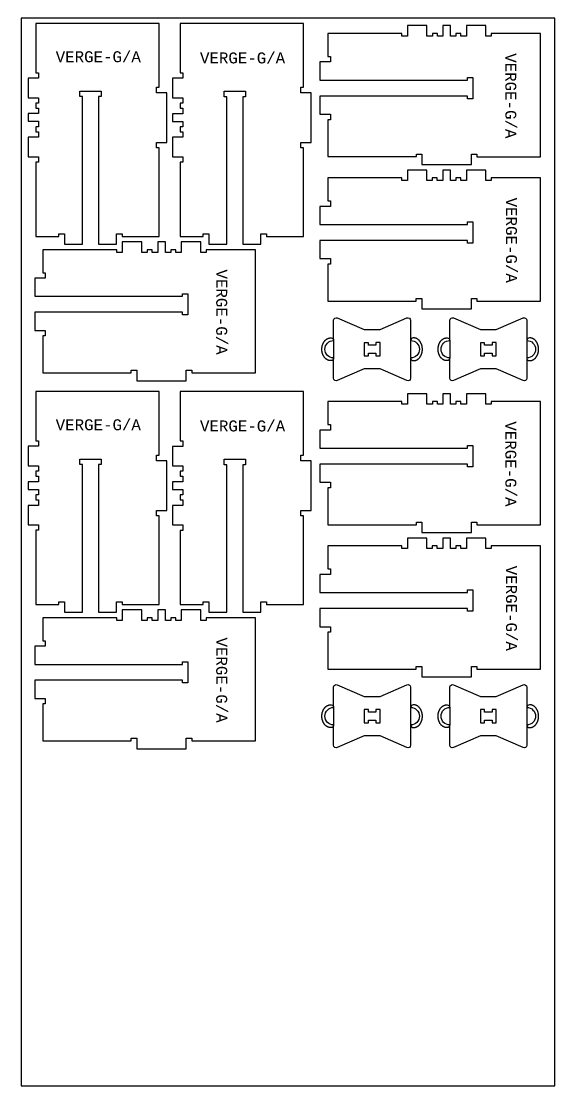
# Model space of a CAD drawing. Extents: x 0 to 12772, y 0 to 23683.
# Drawn here: x 3643 to 4863, y 1291 to 3724 of the extents above; entities that cross this region are included whole.
import ezdxf

# ---------------------------------------------------------------- set-up
doc = ezdxf.new("R2010")
doc.units = 0
for name, color, linetype in [('0_SHEET_SPRUCEPLY_2440X122', 1, 'CONTINUOUS'), ('1_ANYTOOL_1MMDEEP_LABELS_S', 2, 'CONTINUOUS'), ('3_ANYTOOL_CUTTHROUGH_INSID', 4, 'CONTINUOUS'), ('4_ANYTOOL_CUTTHROUGH_OUTSI', 5, 'CONTINUOUS'), ('5_ANYTOOL_HALF_MILL_9MM_IN', 3, 'CONTINUOUS')]:
    doc.layers.add(name, color=color, linetype=linetype)
doc.styles.add('MONOTXT_REGULAR', font='')
doc.styles.get('MONOTXT_REGULAR').set_extended_font_data('Monotxt')

msp = doc.modelspace()

# ---------------------------------------------------------------- linework, layer by layer
at = {"layer": '0_SHEET_SPRUCEPLY_2440X122'}
msp.add_lwpolyline([(3643, 1290.9), (4863, 1290.9), (4863, 3730.9), (3643, 3730.9)], close=True, dxfattribs=at)
at = {"layer": '3_ANYTOOL_CUTTHROUGH_INSID'}
for points in [[(4454, 2983.5), (4436.9, 2983.4), (4436.9, 2989.2), (4427.4, 2989.2), (4427.4, 2959.2), (4436.9, 2959.2), (4436.9, 2964.9), (4454, 2965), (4454, 2959.2), (4463.4, 2959.2), (4463.4, 2989.3), (4454, 2989.3)], [(4719.6, 2983.5), (4702.6, 2983.4), (4702.6, 2989.2), (4693.1, 2989.2), (4693.1, 2959.2), (4702.6, 2959.2), (4702.6, 2964.9), (4719.6, 2965), (4719.6, 2959.2), (4729.1, 2959.2), (4729.1, 2989.3), (4719.6, 2989.3)], [(4454, 2144.8), (4436.9, 2144.8), (4436.9, 2150.5), (4427.4, 2150.5), (4427.4, 2120.5), (4436.9, 2120.5), (4436.9, 2126.3), (4454, 2126.3), (4454, 2120.6), (4463.4, 2120.6), (4463.4, 2150.6), (4454, 2150.6)], [(4719.6, 2144.8), (4702.6, 2144.8), (4702.6, 2150.5), (4693.1, 2150.5), (4693.1, 2120.5), (4702.6, 2120.5), (4702.6, 2126.3), (4719.6, 2126.3), (4719.6, 2120.6), (4729.1, 2120.6), (4729.1, 2150.6), (4719.6, 2150.6)]]:
    msp.add_lwpolyline(points, close=True, dxfattribs=at)
at = {"layer": '4_ANYTOOL_CUTTHROUGH_OUTSI'}
for points in [[(3676.6, 3718.7), (3676.6, 3606.1), (3682.6, 3606.1), (3682.6, 3593.6), (3658.6, 3593.6), (3658.6, 3549.2), (3682.6, 3549.2), (3682.6, 3536.7), (3676.6, 3536.7), (3676.6, 3525.2), (3682.6, 3525.2), (3682.6, 3512.7), (3658.6, 3512.7), (3658.6, 3495.2), (3682.6, 3495.2), (3682.6, 3482.7), (3676.6, 3482.7), (3676.6, 3471.2), (3682.6, 3471.2), (3682.6, 3458.7), (3658.6, 3458.7), (3658.6, 3414.1), (3682.6, 3414.1), (3682.6, 3401.6), (3676.6, 3401.6), (3676.6, 3232.2), (3729.1, 3232.2), (3729.1, 3238.2), (3741.6, 3238.2), (3741.6, 3214.2), (3783.1, 3214.2), (3783.1, 3551.6), (3777.1, 3551.6), (3777.1, 3564.1), (3825.6, 3564.1), (3825.6, 3551.6), (3819.6, 3551.6), (3819.6, 3214.2), (3861.1, 3214.2), (3861.1, 3238.2), (3873.6, 3238.2), (3873.6, 3232.2), (3958.1, 3232.2), (3958.1, 3250), (3958.1, 3434.6), (3952.1, 3434.6), (3952.1, 3447.1), (3976.1, 3447.1), (3976.1, 3560.6), (3952.1, 3560.6), (3952.1, 3573.1), (3958.1, 3573.1), (3958.1, 3718.7)], [(4006.6, 3718.6), (4006.6, 3606), (4012.6, 3606), (4012.6, 3593.5), (3988.6, 3593.5), (3988.6, 3549.1), (4012.6, 3549.1), (4012.6, 3536.6), (4006.6, 3536.6), (4006.6, 3525.1), (4012.6, 3525.1), (4012.6, 3512.6), (3988.6, 3512.6), (3988.6, 3495.1), (4012.6, 3495.1), (4012.6, 3482.6), (4006.6, 3482.6), (4006.6, 3471.1), (4012.6, 3471.1), (4012.6, 3458.6), (3988.6, 3458.6), (3988.6, 3414), (4012.6, 3414), (4012.6, 3401.5), (4006.6, 3401.5), (4006.6, 3232.1), (4059.1, 3232.1), (4059.1, 3238.1), (4071.6, 3238.1), (4071.6, 3214.1), (4113.1, 3214.1), (4113.1, 3551.5), (4107.1, 3551.5), (4107.1, 3564), (4155.6, 3564), (4155.6, 3551.5), (4149.6, 3551.5), (4149.6, 3214.1), (4191.1, 3214.1), (4191.1, 3238.1), (4203.6, 3238.1), (4203.6, 3232.1), (4288.1, 3232.1), (4288.1, 3249.9), (4288.1, 3434.5), (4282.1, 3434.5), (4282.1, 3447), (4306.1, 3447), (4306.1, 3560.5), (4282.1, 3560.5), (4282.1, 3573), (4288.1, 3573), (4288.1, 3718.6)], [(4830.6, 3695.8), (4718, 3695.8), (4718, 3689.8), (4705.5, 3689.8), (4705.5, 3713.8), (4661.1, 3713.8), (4661.1, 3689.8), (4648.6, 3689.8), (4648.6, 3695.8), (4637.1, 3695.8), (4637.1, 3689.8), (4624.6, 3689.8), (4624.6, 3713.8), (4607.1, 3713.8), (4607.1, 3689.8), (4594.6, 3689.8), (4594.6, 3695.8), (4583.1, 3695.8), (4583.1, 3689.8), (4570.6, 3689.8), (4570.6, 3713.8), (4526, 3713.8), (4526, 3689.8), (4513.5, 3689.8), (4513.5, 3695.8), (4344.1, 3695.8), (4344.1, 3643.3), (4350.1, 3643.3), (4350.1, 3630.8), (4326.1, 3630.8), (4326.1, 3589.3), (4663.5, 3589.3), (4663.5, 3595.3), (4676, 3595.3), (4676, 3546.8), (4663.5, 3546.8), (4663.5, 3552.8), (4326.1, 3552.8), (4326.1, 3511.3), (4350.1, 3511.3), (4350.1, 3498.8), (4344.1, 3498.8), (4344.1, 3414.4), (4361.9, 3414.4), (4546.5, 3414.4), (4546.5, 3420.4), (4559, 3420.4), (4559, 3396.3), (4672.5, 3396.3), (4672.5, 3420.3), (4685, 3420.3), (4685, 3414.3), (4830.6, 3414.3)], [(4830.5, 3365.8), (4717.9, 3365.8), (4717.9, 3359.8), (4705.4, 3359.8), (4705.4, 3383.8), (4661, 3383.8), (4661, 3359.8), (4648.5, 3359.8), (4648.5, 3365.8), (4637, 3365.8), (4637, 3359.8), (4624.5, 3359.8), (4624.5, 3383.8), (4607, 3383.8), (4607, 3359.8), (4594.5, 3359.8), (4594.5, 3365.8), (4583, 3365.8), (4583, 3359.8), (4570.5, 3359.8), (4570.5, 3383.8), (4525.9, 3383.8), (4525.9, 3359.8), (4513.4, 3359.8), (4513.4, 3365.8), (4344, 3365.8), (4344, 3313.3), (4350, 3313.3), (4350, 3300.8), (4326, 3300.8), (4326, 3259.3), (4663.4, 3259.3), (4663.4, 3265.3), (4675.9, 3265.3), (4675.9, 3216.8), (4663.4, 3216.8), (4663.4, 3222.8), (4326, 3222.8), (4326, 3181.3), (4350, 3181.3), (4350, 3168.8), (4344, 3168.8), (4344, 3084.4), (4361.8, 3084.4), (4546.4, 3084.4), (4546.4, 3090.4), (4558.9, 3090.4), (4558.9, 3066.3), (4672.4, 3066.3), (4672.4, 3090.3), (4684.9, 3090.3), (4684.9, 3084.3), (4830.5, 3084.3)], [(4178.5, 3201.7), (4065.9, 3201.7), (4065.9, 3195.7), (4053.4, 3195.7), (4053.4, 3219.7), (4009, 3219.7), (4009, 3195.7), (3996.5, 3195.7), (3996.5, 3201.7), (3985, 3201.7), (3985, 3195.7), (3972.5, 3195.7), (3972.5, 3219.7), (3955, 3219.7), (3955, 3195.7), (3942.5, 3195.7), (3942.5, 3201.7), (3931, 3201.7), (3931, 3195.7), (3918.5, 3195.7), (3918.5, 3219.7), (3873.9, 3219.7), (3873.9, 3195.7), (3861.4, 3195.7), (3861.4, 3201.7), (3692, 3201.7), (3692, 3149.2), (3698, 3149.2), (3698, 3136.7), (3674, 3136.7), (3674, 3095.2), (4011.4, 3095.2), (4011.4, 3101.2), (4023.9, 3101.2), (4023.9, 3052.7), (4011.4, 3052.7), (4011.4, 3058.7), (3674, 3058.7), (3674, 3017.2), (3698, 3017.2), (3698, 3004.7), (3692, 3004.7), (3692, 2920.2), (3709.8, 2920.3), (3894.4, 2920.3), (3894.4, 2926.3), (3906.9, 2926.3), (3906.9, 2902.2), (4020.4, 2902.2), (4020.4, 2926.2), (4032.9, 2926.2), (4032.9, 2920.2), (4178.5, 2920.2)], [(3676.6, 2877.4), (3676.6, 2764.9), (3682.6, 2764.9), (3682.6, 2752.4), (3658.6, 2752.4), (3658.6, 2707.9), (3682.6, 2707.9), (3682.6, 2695.4), (3676.6, 2695.4), (3676.6, 2684), (3682.6, 2684), (3682.6, 2671.5), (3658.6, 2671.5), (3658.6, 2653.9), (3682.6, 2653.9), (3682.6, 2641.4), (3676.6, 2641.4), (3676.6, 2629.9), (3682.6, 2629.9), (3682.6, 2617.4), (3658.6, 2617.4), (3658.6, 2572.9), (3682.6, 2572.9), (3682.6, 2560.4), (3676.6, 2560.4), (3676.6, 2391), (3729.1, 2391), (3729.1, 2397), (3741.6, 2397), (3741.6, 2373), (3783.1, 2373), (3783.1, 2710.4), (3777.1, 2710.4), (3777.1, 2722.9), (3825.6, 2722.9), (3825.6, 2710.4), (3819.6, 2710.4), (3819.6, 2373), (3861.1, 2373), (3861.1, 2397), (3873.6, 2397), (3873.6, 2391), (3958.1, 2391), (3958.1, 2408.7), (3958.1, 2593.4), (3952.1, 2593.4), (3952.1, 2605.9), (3976.1, 2605.9), (3976.1, 2719.4), (3952.1, 2719.4), (3952.1, 2731.9), (3958.1, 2731.9), (3958.1, 2877.4)], [(4006.6, 2877.3), (4006.6, 2764.8), (4012.6, 2764.8), (4012.6, 2752.3), (3988.6, 2752.3), (3988.6, 2707.8), (4012.6, 2707.8), (4012.6, 2695.3), (4006.6, 2695.3), (4006.6, 2683.9), (4012.6, 2683.9), (4012.6, 2671.4), (3988.6, 2671.4), (3988.6, 2653.8), (4012.6, 2653.8), (4012.6, 2641.3), (4006.6, 2641.3), (4006.6, 2629.8), (4012.6, 2629.8), (4012.6, 2617.3), (3988.6, 2617.3), (3988.6, 2572.8), (4012.6, 2572.8), (4012.6, 2560.3), (4006.6, 2560.3), (4006.6, 2390.9), (4059.1, 2390.9), (4059.1, 2396.9), (4071.6, 2396.9), (4071.6, 2372.9), (4113.1, 2372.9), (4113.1, 2710.3), (4107.1, 2710.3), (4107.1, 2722.8), (4155.6, 2722.8), (4155.6, 2710.3), (4149.6, 2710.3), (4149.6, 2372.9), (4191.1, 2372.9), (4191.1, 2396.9), (4203.6, 2396.9), (4203.6, 2390.9), (4288.1, 2390.9), (4288.1, 2408.6), (4288.1, 2593.3), (4282.1, 2593.3), (4282.1, 2605.8), (4306.1, 2605.8), (4306.1, 2719.3), (4282.1, 2719.3), (4282.1, 2731.8), (4288.1, 2731.8), (4288.1, 2877.3)], [(4830.6, 2854.6), (4718, 2854.6), (4718, 2848.6), (4705.5, 2848.6), (4705.5, 2872.6), (4661.1, 2872.6), (4661.1, 2848.6), (4648.6, 2848.6), (4648.6, 2854.6), (4637.1, 2854.6), (4637.1, 2848.6), (4624.6, 2848.6), (4624.6, 2872.6), (4607.1, 2872.6), (4607.1, 2848.6), (4594.6, 2848.6), (4594.6, 2854.6), (4583.1, 2854.6), (4583.1, 2848.6), (4570.6, 2848.6), (4570.6, 2872.6), (4526, 2872.6), (4526, 2848.6), (4513.5, 2848.6), (4513.5, 2854.6), (4344.1, 2854.6), (4344.1, 2802.1), (4350.1, 2802.1), (4350.1, 2789.6), (4326.1, 2789.6), (4326.1, 2748.1), (4663.5, 2748.1), (4663.5, 2754.1), (4676, 2754.1), (4676, 2705.6), (4663.5, 2705.6), (4663.5, 2711.6), (4326.1, 2711.6), (4326.1, 2670.1), (4350.1, 2670.1), (4350.1, 2657.6), (4344.1, 2657.6), (4344.1, 2573.1), (4361.9, 2573.1), (4546.5, 2573.1), (4546.5, 2579.1), (4559, 2579.1), (4559, 2555.1), (4672.5, 2555.1), (4672.5, 2579.1), (4685, 2579.1), (4685, 2573.1), (4830.6, 2573.1)], [(4830.5, 2524.6), (4717.9, 2524.6), (4717.9, 2518.6), (4705.4, 2518.6), (4705.4, 2542.6), (4661, 2542.6), (4661, 2518.6), (4648.5, 2518.6), (4648.5, 2524.6), (4637, 2524.6), (4637, 2518.6), (4624.5, 2518.6), (4624.5, 2542.6), (4607, 2542.6), (4607, 2518.6), (4594.5, 2518.6), (4594.5, 2524.6), (4583, 2524.6), (4583, 2518.6), (4570.5, 2518.6), (4570.5, 2542.6), (4525.9, 2542.6), (4525.9, 2518.6), (4513.4, 2518.6), (4513.4, 2524.6), (4344, 2524.6), (4344, 2472.1), (4350, 2472.1), (4350, 2459.6), (4326, 2459.6), (4326, 2418.1), (4663.4, 2418.1), (4663.4, 2424.1), (4675.9, 2424.1), (4675.9, 2375.6), (4663.4, 2375.6), (4663.4, 2381.6), (4326, 2381.6), (4326, 2340.1), (4350, 2340.1), (4350, 2327.6), (4344, 2327.6), (4344, 2243.1), (4361.8, 2243.1), (4546.4, 2243.1), (4546.4, 2249.1), (4558.9, 2249.1), (4558.9, 2225.1), (4672.4, 2225.1), (4672.4, 2249.1), (4684.9, 2249.1), (4684.9, 2243.1), (4830.5, 2243.1)], [(4178.5, 2360.5), (4065.9, 2360.5), (4065.9, 2354.5), (4053.4, 2354.5), (4053.4, 2378.5), (4009, 2378.5), (4009, 2354.5), (3996.5, 2354.5), (3996.5, 2360.5), (3985, 2360.5), (3985, 2354.5), (3972.5, 2354.5), (3972.5, 2378.5), (3955, 2378.5), (3955, 2354.5), (3942.5, 2354.5), (3942.5, 2360.5), (3931, 2360.5), (3931, 2354.5), (3918.5, 2354.5), (3918.5, 2378.5), (3873.9, 2378.5), (3873.9, 2354.5), (3861.4, 2354.5), (3861.4, 2360.5), (3692, 2360.5), (3692, 2308), (3698, 2308), (3698, 2295.5), (3674, 2295.5), (3674, 2254), (4011.4, 2254), (4011.4, 2260), (4023.9, 2260), (4023.9, 2211.5), (4011.4, 2211.5), (4011.4, 2217.5), (3674, 2217.5), (3674, 2176), (3698, 2176), (3698, 2163.5), (3692, 2163.5), (3692, 2079), (3709.8, 2079), (3894.4, 2079), (3894.4, 2085), (3906.9, 2085), (3906.9, 2061), (4020.4, 2061), (4020.4, 2085), (4032.9, 2085), (4032.9, 2079), (4178.5, 2079)]]:
    msp.add_lwpolyline(points, close=True, dxfattribs=at)
for points in [[(4533.4, 2908, -0.539734), (4525, 2902.5), (4463.4, 2929.2), (4427.4, 2929.2), (4365.8, 2902.5, -0.539734), (4357.4, 2908), (4357.4, 2954.2, -1), (4357.4, 2994.2), (4357.4, 3040.4, -0.539734), (4365.8, 3045.9), (4427.4, 3019.2), (4463.4, 3019.2), (4525, 3045.9, -0.539734), (4533.4, 3040.4), (4533.4, 2994.2, -1), (4533.4, 2954.2)], [(4799.1, 2908, -0.539734), (4790.7, 2902.5), (4729.1, 2929.2), (4693.1, 2929.2), (4631.5, 2902.5, -0.539734), (4623.1, 2908), (4623.1, 2954.2, -1), (4623.1, 2994.2), (4623.1, 3040.4, -0.539734), (4631.5, 3045.9), (4693.1, 3019.2), (4729.1, 3019.2), (4790.7, 3045.9, -0.539734), (4799.1, 3040.4), (4799.1, 2994.2, -1), (4799.1, 2954.2)], [(4533.4, 2069.3, -0.539734), (4525, 2063.8), (4463.4, 2090.5), (4427.4, 2090.5), (4365.8, 2063.8, -0.539734), (4357.4, 2069.3), (4357.4, 2115.5, -1), (4357.4, 2155.5), (4357.4, 2201.7, -0.539734), (4365.8, 2207.2), (4427.4, 2180.5), (4463.4, 2180.5), (4525, 2207.2, -0.539734), (4533.4, 2201.7), (4533.4, 2155.5, -1), (4533.4, 2115.5)], [(4799.1, 2069.3, -0.539734), (4790.7, 2063.8), (4729.1, 2090.5), (4693.1, 2090.5), (4631.5, 2063.8, -0.539734), (4623.1, 2069.3), (4623.1, 2115.5, -1), (4623.1, 2155.5), (4623.1, 2201.7, -0.539734), (4631.5, 2207.2), (4693.1, 2180.5), (4729.1, 2180.5), (4790.7, 2207.2, -0.539734), (4799.1, 2201.7), (4799.1, 2155.5, -1), (4799.1, 2115.5)]]:
    msp.add_lwpolyline(points, format="xyb", close=True, dxfattribs=at)
at = {"layer": '5_ANYTOOL_HALF_MILL_9MM_IN'}
for points in [[(4350.4, 2948.2), (4350, 2948.2), (4349.5, 2948.2), (4349.1, 2948.2), (4348.6, 2948.3), (4348.2, 2948.3), (4347.7, 2948.4), (4347.3, 2948.5), (4346.8, 2948.6), (4346.3, 2948.7), (4345.9, 2948.8), (4345.4, 2949), (4344.9, 2949.2), (4344.5, 2949.3), (4344, 2949.5), (4343.5, 2949.8), (4343.1, 2950), (4342.6, 2950.2), (4342.2, 2950.5), (4341.7, 2950.8), (4341.3, 2951.1), (4340.8, 2951.4), (4340.4, 2951.7), (4339.9, 2952), (4339.5, 2952.4), (4339.1, 2952.8), (4338.7, 2953.2), (4338.2, 2953.6), (4337.8, 2954), (4337.4, 2954.4), (4337.1, 2954.9), (4336.7, 2955.3), (4336.3, 2955.8), (4335.9, 2956.3), (4335.6, 2956.8), (4335.3, 2957.3), (4334.9, 2957.8), (4334.6, 2958.3), (4334.3, 2958.8), (4334, 2959.4), (4333.7, 2959.9), (4333.4, 2960.5), (4333.2, 2961.1), (4332.9, 2961.6), (4332.7, 2962.2), (4332.5, 2962.8), (4332.3, 2963.4), (4332, 2964), (4331.9, 2964.6), (4331.7, 2965.2), (4331.5, 2965.8), (4331.4, 2966.4), (4331.2, 2967), (4331.1, 2967.6), (4331, 2968.2), (4330.9, 2968.8), (4330.8, 2969.4), (4330.7, 2970), (4330.6, 2970.6), (4330.6, 2971.2), (4330.5, 2971.8), (4330.5, 2972.4), (4330.5, 2973), (4330.5, 2974.2), (4330.5, 2975.3), (4330.5, 2975.9), (4330.5, 2976.5), (4330.6, 2977.1), (4330.6, 2977.7), (4330.7, 2978.3), (4330.8, 2978.9), (4330.9, 2979.5), (4331, 2980.1), (4331.1, 2980.7), (4331.2, 2981.3), (4331.4, 2981.9), (4331.5, 2982.5), (4331.7, 2983.1), (4331.9, 2983.7), (4332.1, 2984.3), (4332.3, 2984.9), (4332.5, 2985.5), (4332.7, 2986.1), (4332.9, 2986.7), (4333.2, 2987.3), (4333.4, 2987.8), (4333.7, 2988.4), (4334, 2988.9), (4334.3, 2989.5), (4334.6, 2990), (4334.9, 2990.5), (4335.3, 2991.1), (4335.6, 2991.6), (4336, 2992.1), (4336.3, 2992.5), (4336.7, 2993), (4337.1, 2993.5), (4337.5, 2993.9), (4337.9, 2994.3), (4338.3, 2994.8), (4338.7, 2995.2), (4339.1, 2995.6), (4339.5, 2995.9), (4340, 2996.3), (4340.4, 2996.6), (4340.8, 2996.9), (4341.3, 2997.3), (4341.7, 2997.6), (4342.2, 2997.8), (4342.7, 2998.1), (4343.1, 2998.3), (4343.6, 2998.6), (4344, 2998.8), (4344.5, 2999), (4345, 2999.2), (4345.4, 2999.3), (4345.9, 2999.5), (4346.4, 2999.6), (4346.8, 2999.7), (4347.3, 2999.8), (4347.8, 2999.9), (4348.2, 3000), (4348.7, 3000.1), (4349.1, 3000.1), (4349.6, 3000.1), (4350, 3000.2), (4350.5, 3000.2), (4351.4, 3000.2, -0.413668), (4357.4, 2994.2), (4357.4, 2954.2, -0.41476), (4351.4, 2948.2)], [(4540.4, 2948.2), (4540.9, 2948.2), (4541.3, 2948.2), (4541.8, 2948.2), (4542.2, 2948.3), (4542.7, 2948.3), (4543.1, 2948.4), (4543.6, 2948.5), (4544, 2948.6), (4544.5, 2948.7), (4545, 2948.8), (4545.4, 2949), (4545.9, 2949.2), (4546.4, 2949.3), (4546.8, 2949.5), (4547.3, 2949.8), (4547.8, 2950), (4548.2, 2950.2), (4548.7, 2950.5), (4549.1, 2950.8), (4549.6, 2951.1), (4550, 2951.4), (4550.5, 2951.7), (4550.9, 2952), (4551.3, 2952.4), (4551.8, 2952.8), (4552.2, 2953.2), (4552.6, 2953.6), (4553, 2954), (4553.4, 2954.4), (4553.8, 2954.9), (4554.2, 2955.3), (4554.5, 2955.8), (4554.9, 2956.3), (4555.2, 2956.8), (4555.6, 2957.3), (4555.9, 2957.8), (4556.2, 2958.3), (4556.5, 2958.8), (4556.8, 2959.4), (4557.1, 2959.9), (4557.4, 2960.5), (4557.7, 2961.1), (4557.9, 2961.6), (4558.2, 2962.2), (4558.4, 2962.8), (4558.6, 2963.4), (4558.8, 2964), (4559, 2964.6), (4559.2, 2965.2), (4559.3, 2965.8), (4559.5, 2966.4), (4559.6, 2967), (4559.7, 2967.6), (4559.9, 2968.2), (4560, 2968.8), (4560, 2969.4), (4560.1, 2970), (4560.2, 2970.6), (4560.3, 2971.2), (4560.3, 2971.8), (4560.3, 2972.4), (4560.4, 2973), (4560.4, 2974.2), (4560.4, 2975.3), (4560.3, 2975.9), (4560.3, 2976.5), (4560.3, 2977.1), (4560.2, 2977.7), (4560.1, 2978.3), (4560, 2978.9), (4560, 2979.5), (4559.9, 2980.1), (4559.7, 2980.7), (4559.6, 2981.3), (4559.5, 2981.9), (4559.3, 2982.5), (4559.2, 2983.1), (4559, 2983.7), (4558.8, 2984.3), (4558.6, 2984.9), (4558.4, 2985.5), (4558.1, 2986.1), (4557.9, 2986.7), (4557.7, 2987.3), (4557.4, 2987.8), (4557.1, 2988.4), (4556.8, 2988.9), (4556.5, 2989.5), (4556.2, 2990), (4555.9, 2990.5), (4555.6, 2991.1), (4555.2, 2991.6), (4554.9, 2992.1), (4554.5, 2992.5), (4554.1, 2993), (4553.8, 2993.5), (4553.4, 2993.9), (4553, 2994.3), (4552.6, 2994.8), (4552.2, 2995.2), (4551.7, 2995.6), (4551.3, 2995.9), (4550.9, 2996.3), (4550.4, 2996.6), (4550, 2996.9), (4549.6, 2997.3), (4549.1, 2997.6), (4548.6, 2997.8), (4548.2, 2998.1), (4547.7, 2998.3), (4547.3, 2998.6), (4546.8, 2998.8), (4546.3, 2999), (4545.9, 2999.2), (4545.4, 2999.3), (4544.9, 2999.5), (4544.5, 2999.6), (4544, 2999.7), (4543.5, 2999.8), (4543.1, 2999.9), (4542.6, 3000), (4542.2, 3000.1), (4541.7, 3000.1), (4541.3, 3000.1), (4540.8, 3000.2), (4540.4, 3000.2), (4539.4, 3000.2, 0.413668), (4533.4, 2994.2), (4533.4, 2954.2, 0.41476), (4539.4, 2948.2)], [(4616.1, 2948.2), (4615.7, 2948.2), (4615.2, 2948.2), (4614.8, 2948.2), (4614.3, 2948.3), (4613.9, 2948.3), (4613.4, 2948.4), (4613, 2948.5), (4612.5, 2948.6), (4612, 2948.7), (4611.6, 2948.8), (4611.1, 2949), (4610.6, 2949.2), (4610.2, 2949.3), (4609.7, 2949.5), (4609.2, 2949.8), (4608.8, 2950), (4608.3, 2950.2), (4607.9, 2950.5), (4607.4, 2950.8), (4606.9, 2951.1), (4606.5, 2951.4), (4606.1, 2951.7), (4605.6, 2952), (4605.2, 2952.4), (4604.8, 2952.8), (4604.3, 2953.2), (4603.9, 2953.6), (4603.5, 2954), (4603.1, 2954.4), (4602.7, 2954.9), (4602.4, 2955.3), (4602, 2955.8), (4601.6, 2956.3), (4601.3, 2956.8), (4600.9, 2957.3), (4600.6, 2957.8), (4600.3, 2958.3), (4600, 2958.8), (4599.7, 2959.4), (4599.4, 2959.9), (4599.1, 2960.5), (4598.9, 2961.1), (4598.6, 2961.6), (4598.4, 2962.2), (4598.2, 2962.8), (4597.9, 2963.4), (4597.7, 2964), (4597.6, 2964.6), (4597.4, 2965.2), (4597.2, 2965.8), (4597.1, 2966.4), (4596.9, 2967), (4596.8, 2967.6), (4596.7, 2968.2), (4596.6, 2968.8), (4596.5, 2969.4), (4596.4, 2970), (4596.3, 2970.6), (4596.3, 2971.2), (4596.2, 2971.8), (4596.2, 2972.4), (4596.2, 2973), (4596.1, 2974.2), (4596.2, 2975.3), (4596.2, 2975.9), (4596.2, 2976.5), (4596.3, 2977.1), (4596.3, 2977.7), (4596.4, 2978.3), (4596.5, 2978.9), (4596.6, 2979.5), (4596.7, 2980.1), (4596.8, 2980.7), (4596.9, 2981.3), (4597.1, 2981.9), (4597.2, 2982.5), (4597.4, 2983.1), (4597.6, 2983.7), (4597.7, 2984.3), (4597.9, 2984.9), (4598.2, 2985.5), (4598.4, 2986.1), (4598.6, 2986.7), (4598.9, 2987.3), (4599.1, 2987.8), (4599.4, 2988.4), (4599.7, 2988.9), (4600, 2989.5), (4600.3, 2990), (4600.6, 2990.5), (4601, 2991.1), (4601.3, 2991.6), (4601.7, 2992.1), (4602, 2992.5), (4602.4, 2993), (4602.8, 2993.5), (4603.2, 2993.9), (4603.6, 2994.3), (4604, 2994.8), (4604.4, 2995.2), (4604.8, 2995.6), (4605.2, 2995.9), (4605.6, 2996.3), (4606.1, 2996.6), (4606.5, 2996.9), (4607, 2997.3), (4607.4, 2997.6), (4607.9, 2997.8), (4608.3, 2998.1), (4608.8, 2998.3), (4609.3, 2998.6), (4609.7, 2998.8), (4610.2, 2999), (4610.7, 2999.2), (4611.1, 2999.3), (4611.6, 2999.5), (4612.1, 2999.6), (4612.5, 2999.7), (4613, 2999.8), (4613.5, 2999.9), (4613.9, 3000), (4614.4, 3000.1), (4614.8, 3000.1), (4615.3, 3000.1), (4615.7, 3000.2), (4616.2, 3000.2), (4617.1, 3000.2, -0.413668), (4623.1, 2994.2), (4623.1, 2954.2, -0.41476), (4617.1, 2948.2)], [(4806.1, 2948.2), (4806.5, 2948.2), (4807, 2948.2), (4807.4, 2948.2), (4807.9, 2948.3), (4808.4, 2948.3), (4808.8, 2948.4), (4809.3, 2948.5), (4809.7, 2948.6), (4810.2, 2948.7), (4810.7, 2948.8), (4811.1, 2949), (4811.6, 2949.2), (4812.1, 2949.3), (4812.5, 2949.5), (4813, 2949.8), (4813.5, 2950), (4813.9, 2950.2), (4814.4, 2950.5), (4814.8, 2950.8), (4815.3, 2951.1), (4815.7, 2951.4), (4816.2, 2951.7), (4816.6, 2952), (4817, 2952.4), (4817.5, 2952.8), (4817.9, 2953.2), (4818.3, 2953.6), (4818.7, 2954), (4819.1, 2954.4), (4819.5, 2954.9), (4819.9, 2955.3), (4820.2, 2955.8), (4820.6, 2956.3), (4820.9, 2956.8), (4821.3, 2957.3), (4821.6, 2957.8), (4821.9, 2958.3), (4822.2, 2958.8), (4822.5, 2959.4), (4822.8, 2959.9), (4823.1, 2960.5), (4823.4, 2961.1), (4823.6, 2961.6), (4823.8, 2962.2), (4824.1, 2962.8), (4824.3, 2963.4), (4824.5, 2964), (4824.7, 2964.6), (4824.8, 2965.2), (4825, 2965.8), (4825.2, 2966.4), (4825.3, 2967), (4825.4, 2967.6), (4825.5, 2968.2), (4825.6, 2968.8), (4825.7, 2969.4), (4825.8, 2970), (4825.9, 2970.6), (4825.9, 2971.2), (4826, 2971.8), (4826, 2972.4), (4826.1, 2973), (4826.1, 2974.2), (4826.1, 2975.3), (4826, 2975.9), (4826, 2976.5), (4825.9, 2977.1), (4825.9, 2977.7), (4825.8, 2978.3), (4825.7, 2978.9), (4825.6, 2979.5), (4825.5, 2980.1), (4825.4, 2980.7), (4825.3, 2981.3), (4825.2, 2981.9), (4825, 2982.5), (4824.8, 2983.1), (4824.7, 2983.7), (4824.5, 2984.3), (4824.3, 2984.9), (4824.1, 2985.5), (4823.8, 2986.1), (4823.6, 2986.7), (4823.3, 2987.3), (4823.1, 2987.8), (4822.8, 2988.4), (4822.5, 2988.9), (4822.2, 2989.5), (4821.9, 2990), (4821.6, 2990.5), (4821.3, 2991.1), (4820.9, 2991.6), (4820.6, 2992.1), (4820.2, 2992.5), (4819.8, 2993), (4819.5, 2993.5), (4819.1, 2993.9), (4818.7, 2994.3), (4818.3, 2994.8), (4817.9, 2995.2), (4817.4, 2995.6), (4817, 2995.9), (4816.6, 2996.3), (4816.1, 2996.6), (4815.7, 2996.9), (4815.2, 2997.3), (4814.8, 2997.6), (4814.3, 2997.8), (4813.9, 2998.1), (4813.4, 2998.3), (4813, 2998.6), (4812.5, 2998.8), (4812, 2999), (4811.6, 2999.2), (4811.1, 2999.3), (4810.6, 2999.5), (4810.2, 2999.6), (4809.7, 2999.7), (4809.2, 2999.8), (4808.8, 2999.9), (4808.3, 3000), (4807.8, 3000.1), (4807.4, 3000.1), (4806.9, 3000.1), (4806.5, 3000.2), (4806, 3000.2), (4805.1, 3000.2, 0.413668), (4799.1, 2994.2), (4799.1, 2954.2, 0.41476), (4805.1, 2948.2)], [(4350.4, 2109.5), (4350, 2109.5), (4349.5, 2109.5), (4349.1, 2109.6), (4348.6, 2109.6), (4348.2, 2109.7), (4347.7, 2109.7), (4347.3, 2109.8), (4346.8, 2109.9), (4346.3, 2110.1), (4345.9, 2110.2), (4345.4, 2110.3), (4344.9, 2110.5), (4344.5, 2110.7), (4344, 2110.9), (4343.5, 2111.1), (4343.1, 2111.3), (4342.6, 2111.6), (4342.2, 2111.8), (4341.7, 2112.1), (4341.3, 2112.4), (4340.8, 2112.7), (4340.4, 2113), (4339.9, 2113.4), (4339.5, 2113.7), (4339.1, 2114.1), (4338.7, 2114.5), (4338.2, 2114.9), (4337.8, 2115.3), (4337.4, 2115.7), (4337.1, 2116.2), (4336.7, 2116.6), (4336.3, 2117.1), (4335.9, 2117.6), (4335.6, 2118.1), (4335.3, 2118.6), (4334.9, 2119.1), (4334.6, 2119.6), (4334.3, 2120.2), (4334, 2120.7), (4333.7, 2121.3), (4333.4, 2121.8), (4333.2, 2122.4), (4332.9, 2123), (4332.7, 2123.6), (4332.5, 2124.1), (4332.3, 2124.7), (4332, 2125.3), (4331.9, 2125.9), (4331.7, 2126.5), (4331.5, 2127.1), (4331.4, 2127.7), (4331.2, 2128.3), (4331.1, 2129), (4331, 2129.6), (4330.9, 2130.2), (4330.8, 2130.8), (4330.7, 2131.4), (4330.6, 2132), (4330.6, 2132.6), (4330.5, 2133.2), (4330.5, 2133.8), (4330.5, 2134.3), (4330.5, 2135.5), (4330.5, 2136.7), (4330.5, 2137.2), (4330.5, 2137.8), (4330.6, 2138.4), (4330.6, 2139), (4330.7, 2139.6), (4330.8, 2140.2), (4330.9, 2140.8), (4331, 2141.4), (4331.1, 2142), (4331.2, 2142.7), (4331.4, 2143.3), (4331.5, 2143.9), (4331.7, 2144.5), (4331.9, 2145.1), (4332.1, 2145.7), (4332.3, 2146.3), (4332.5, 2146.9), (4332.7, 2147.4), (4332.9, 2148), (4333.2, 2148.6), (4333.4, 2149.2), (4333.7, 2149.7), (4334, 2150.3), (4334.3, 2150.8), (4334.6, 2151.4), (4334.9, 2151.9), (4335.3, 2152.4), (4335.6, 2152.9), (4336, 2153.4), (4336.3, 2153.9), (4336.7, 2154.4), (4337.1, 2154.8), (4337.5, 2155.3), (4337.9, 2155.7), (4338.3, 2156.1), (4338.7, 2156.5), (4339.1, 2156.9), (4339.5, 2157.3), (4340, 2157.6), (4340.4, 2158), (4340.8, 2158.3), (4341.3, 2158.6), (4341.7, 2158.9), (4342.2, 2159.2), (4342.7, 2159.4), (4343.1, 2159.7), (4343.6, 2159.9), (4344, 2160.1), (4344.5, 2160.3), (4345, 2160.5), (4345.4, 2160.7), (4345.9, 2160.8), (4346.4, 2160.9), (4346.8, 2161.1), (4347.3, 2161.2), (4347.8, 2161.3), (4348.2, 2161.3), (4348.7, 2161.4), (4349.1, 2161.4), (4349.6, 2161.5), (4350, 2161.5), (4350.5, 2161.5), (4351.4, 2161.5, -0.413668), (4357.4, 2155.5), (4357.4, 2115.5, -0.41476), (4351.4, 2109.5)], [(4540.4, 2109.5), (4540.9, 2109.5), (4541.3, 2109.5), (4541.8, 2109.6), (4542.2, 2109.6), (4542.7, 2109.7), (4543.1, 2109.7), (4543.6, 2109.8), (4544, 2109.9), (4544.5, 2110.1), (4545, 2110.2), (4545.4, 2110.3), (4545.9, 2110.5), (4546.4, 2110.7), (4546.8, 2110.9), (4547.3, 2111.1), (4547.8, 2111.3), (4548.2, 2111.6), (4548.7, 2111.8), (4549.1, 2112.1), (4549.6, 2112.4), (4550, 2112.7), (4550.5, 2113), (4550.9, 2113.4), (4551.3, 2113.7), (4551.8, 2114.1), (4552.2, 2114.5), (4552.6, 2114.9), (4553, 2115.3), (4553.4, 2115.7), (4553.8, 2116.2), (4554.2, 2116.6), (4554.5, 2117.1), (4554.9, 2117.6), (4555.2, 2118.1), (4555.6, 2118.6), (4555.9, 2119.1), (4556.2, 2119.6), (4556.5, 2120.2), (4556.8, 2120.7), (4557.1, 2121.3), (4557.4, 2121.8), (4557.7, 2122.4), (4557.9, 2123), (4558.2, 2123.6), (4558.4, 2124.1), (4558.6, 2124.7), (4558.8, 2125.3), (4559, 2125.9), (4559.2, 2126.5), (4559.3, 2127.1), (4559.5, 2127.7), (4559.6, 2128.3), (4559.7, 2129), (4559.9, 2129.6), (4560, 2130.2), (4560, 2130.8), (4560.1, 2131.4), (4560.2, 2132), (4560.3, 2132.6), (4560.3, 2133.2), (4560.3, 2133.8), (4560.4, 2134.3), (4560.4, 2135.5), (4560.4, 2136.7), (4560.3, 2137.2), (4560.3, 2137.8), (4560.3, 2138.4), (4560.2, 2139), (4560.1, 2139.6), (4560, 2140.2), (4560, 2140.8), (4559.9, 2141.4), (4559.7, 2142), (4559.6, 2142.7), (4559.5, 2143.3), (4559.3, 2143.9), (4559.2, 2144.5), (4559, 2145.1), (4558.8, 2145.7), (4558.6, 2146.3), (4558.4, 2146.9), (4558.1, 2147.4), (4557.9, 2148), (4557.7, 2148.6), (4557.4, 2149.2), (4557.1, 2149.7), (4556.8, 2150.3), (4556.5, 2150.8), (4556.2, 2151.4), (4555.9, 2151.9), (4555.6, 2152.4), (4555.2, 2152.9), (4554.9, 2153.4), (4554.5, 2153.9), (4554.1, 2154.4), (4553.8, 2154.8), (4553.4, 2155.3), (4553, 2155.7), (4552.6, 2156.1), (4552.2, 2156.5), (4551.7, 2156.9), (4551.3, 2157.3), (4550.9, 2157.6), (4550.4, 2158), (4550, 2158.3), (4549.6, 2158.6), (4549.1, 2158.9), (4548.6, 2159.2), (4548.2, 2159.4), (4547.7, 2159.7), (4547.3, 2159.9), (4546.8, 2160.1), (4546.3, 2160.3), (4545.9, 2160.5), (4545.4, 2160.7), (4544.9, 2160.8), (4544.5, 2160.9), (4544, 2161.1), (4543.5, 2161.2), (4543.1, 2161.3), (4542.6, 2161.3), (4542.2, 2161.4), (4541.7, 2161.4), (4541.3, 2161.5), (4540.8, 2161.5), (4540.4, 2161.5), (4539.4, 2161.5, 0.413668), (4533.4, 2155.5), (4533.4, 2115.5, 0.41476), (4539.4, 2109.5)], [(4616.1, 2109.5), (4615.7, 2109.5), (4615.2, 2109.5), (4614.8, 2109.6), (4614.3, 2109.6), (4613.9, 2109.7), (4613.4, 2109.7), (4613, 2109.8), (4612.5, 2109.9), (4612, 2110.1), (4611.6, 2110.2), (4611.1, 2110.3), (4610.6, 2110.5), (4610.2, 2110.7), (4609.7, 2110.9), (4609.2, 2111.1), (4608.8, 2111.3), (4608.3, 2111.6), (4607.9, 2111.8), (4607.4, 2112.1), (4606.9, 2112.4), (4606.5, 2112.7), (4606.1, 2113), (4605.6, 2113.4), (4605.2, 2113.7), (4604.8, 2114.1), (4604.3, 2114.5), (4603.9, 2114.9), (4603.5, 2115.3), (4603.1, 2115.7), (4602.7, 2116.2), (4602.4, 2116.6), (4602, 2117.1), (4601.6, 2117.6), (4601.3, 2118.1), (4600.9, 2118.6), (4600.6, 2119.1), (4600.3, 2119.6), (4600, 2120.2), (4599.7, 2120.7), (4599.4, 2121.3), (4599.1, 2121.8), (4598.9, 2122.4), (4598.6, 2123), (4598.4, 2123.6), (4598.2, 2124.1), (4597.9, 2124.7), (4597.7, 2125.3), (4597.6, 2125.9), (4597.4, 2126.5), (4597.2, 2127.1), (4597.1, 2127.7), (4596.9, 2128.3), (4596.8, 2129), (4596.7, 2129.6), (4596.6, 2130.2), (4596.5, 2130.8), (4596.4, 2131.4), (4596.3, 2132), (4596.3, 2132.6), (4596.2, 2133.2), (4596.2, 2133.8), (4596.2, 2134.3), (4596.1, 2135.5), (4596.2, 2136.7), (4596.2, 2137.2), (4596.2, 2137.8), (4596.3, 2138.4), (4596.3, 2139), (4596.4, 2139.6), (4596.5, 2140.2), (4596.6, 2140.8), (4596.7, 2141.4), (4596.8, 2142), (4596.9, 2142.7), (4597.1, 2143.3), (4597.2, 2143.9), (4597.4, 2144.5), (4597.6, 2145.1), (4597.7, 2145.7), (4597.9, 2146.3), (4598.2, 2146.9), (4598.4, 2147.4), (4598.6, 2148), (4598.9, 2148.6), (4599.1, 2149.2), (4599.4, 2149.7), (4599.7, 2150.3), (4600, 2150.8), (4600.3, 2151.4), (4600.6, 2151.9), (4601, 2152.4), (4601.3, 2152.9), (4601.7, 2153.4), (4602, 2153.9), (4602.4, 2154.4), (4602.8, 2154.8), (4603.2, 2155.3), (4603.6, 2155.7), (4604, 2156.1), (4604.4, 2156.5), (4604.8, 2156.9), (4605.2, 2157.3), (4605.6, 2157.6), (4606.1, 2158), (4606.5, 2158.3), (4607, 2158.6), (4607.4, 2158.9), (4607.9, 2159.2), (4608.3, 2159.4), (4608.8, 2159.7), (4609.3, 2159.9), (4609.7, 2160.1), (4610.2, 2160.3), (4610.7, 2160.5), (4611.1, 2160.7), (4611.6, 2160.8), (4612.1, 2160.9), (4612.5, 2161.1), (4613, 2161.2), (4613.5, 2161.3), (4613.9, 2161.3), (4614.4, 2161.4), (4614.8, 2161.4), (4615.3, 2161.5), (4615.7, 2161.5), (4616.2, 2161.5), (4617.1, 2161.5, -0.413668), (4623.1, 2155.5), (4623.1, 2115.5, -0.41476), (4617.1, 2109.5)], [(4806.1, 2109.5), (4806.5, 2109.5), (4807, 2109.5), (4807.4, 2109.6), (4807.9, 2109.6), (4808.4, 2109.7), (4808.8, 2109.7), (4809.3, 2109.8), (4809.7, 2109.9), (4810.2, 2110.1), (4810.7, 2110.2), (4811.1, 2110.3), (4811.6, 2110.5), (4812.1, 2110.7), (4812.5, 2110.9), (4813, 2111.1), (4813.5, 2111.3), (4813.9, 2111.6), (4814.4, 2111.8), (4814.8, 2112.1), (4815.3, 2112.4), (4815.7, 2112.7), (4816.2, 2113), (4816.6, 2113.4), (4817, 2113.7), (4817.5, 2114.1), (4817.9, 2114.5), (4818.3, 2114.9), (4818.7, 2115.3), (4819.1, 2115.7), (4819.5, 2116.2), (4819.9, 2116.6), (4820.2, 2117.1), (4820.6, 2117.6), (4820.9, 2118.1), (4821.3, 2118.6), (4821.6, 2119.1), (4821.9, 2119.6), (4822.2, 2120.2), (4822.5, 2120.7), (4822.8, 2121.3), (4823.1, 2121.8), (4823.4, 2122.4), (4823.6, 2123), (4823.8, 2123.6), (4824.1, 2124.1), (4824.3, 2124.7), (4824.5, 2125.3), (4824.7, 2125.9), (4824.8, 2126.5), (4825, 2127.1), (4825.2, 2127.7), (4825.3, 2128.3), (4825.4, 2129), (4825.5, 2129.6), (4825.6, 2130.2), (4825.7, 2130.8), (4825.8, 2131.4), (4825.9, 2132), (4825.9, 2132.6), (4826, 2133.2), (4826, 2133.8), (4826.1, 2134.3), (4826.1, 2135.5), (4826.1, 2136.7), (4826, 2137.2), (4826, 2137.8), (4825.9, 2138.4), (4825.9, 2139), (4825.8, 2139.6), (4825.7, 2140.2), (4825.6, 2140.8), (4825.5, 2141.4), (4825.4, 2142), (4825.3, 2142.7), (4825.2, 2143.3), (4825, 2143.9), (4824.8, 2144.5), (4824.7, 2145.1), (4824.5, 2145.7), (4824.3, 2146.3), (4824.1, 2146.9), (4823.8, 2147.4), (4823.6, 2148), (4823.3, 2148.6), (4823.1, 2149.2), (4822.8, 2149.7), (4822.5, 2150.3), (4822.2, 2150.8), (4821.9, 2151.4), (4821.6, 2151.9), (4821.3, 2152.4), (4820.9, 2152.9), (4820.6, 2153.4), (4820.2, 2153.9), (4819.8, 2154.4), (4819.5, 2154.8), (4819.1, 2155.3), (4818.7, 2155.7), (4818.3, 2156.1), (4817.9, 2156.5), (4817.4, 2156.9), (4817, 2157.3), (4816.6, 2157.6), (4816.1, 2158), (4815.7, 2158.3), (4815.2, 2158.6), (4814.8, 2158.9), (4814.3, 2159.2), (4813.9, 2159.4), (4813.4, 2159.7), (4813, 2159.9), (4812.5, 2160.1), (4812, 2160.3), (4811.6, 2160.5), (4811.1, 2160.7), (4810.6, 2160.8), (4810.2, 2160.9), (4809.7, 2161.1), (4809.2, 2161.2), (4808.8, 2161.3), (4808.3, 2161.3), (4807.8, 2161.4), (4807.4, 2161.4), (4806.9, 2161.5), (4806.5, 2161.5), (4806, 2161.5), (4805.1, 2161.5, 0.413668), (4799.1, 2155.5), (4799.1, 2115.5, 0.41476), (4805.1, 2109.5)]]:
    msp.add_lwpolyline(points, format="xyb", close=True, dxfattribs=at)

# ---------------------------------------------------------------- texts
at = {"layer": '1_ANYTOOL_1MMDEEP_LABELS_S', "char_height": 25, "width": 486.757, "attachment_point": 5, "style": 'MONOTXT_REGULAR'}
for insert in [(3819.1, 3642.6), (4149.1, 3639.9), (3819.1, 2801.4), (4149.1, 2798.7)]:
    msp.add_mtext('VERGE-G/A', dxfattribs=dict(at, insert=insert))
at = {"layer": '1_ANYTOOL_1MMDEEP_LABELS_S', "char_height": 25, "width": 486.757, "attachment_point": 5, "rotation": 270, "style": 'MONOTXT_REGULAR'}
for insert in [(4762.4, 3553.4), (4763.9, 3223.4), (4101.2, 3059.2), (4762.4, 2712.1), (4763.9, 2382.1), (4101.2, 2218)]:
    msp.add_mtext('VERGE-G/A', dxfattribs=dict(at, insert=insert))

doc.saveas('drawing.dxf')
